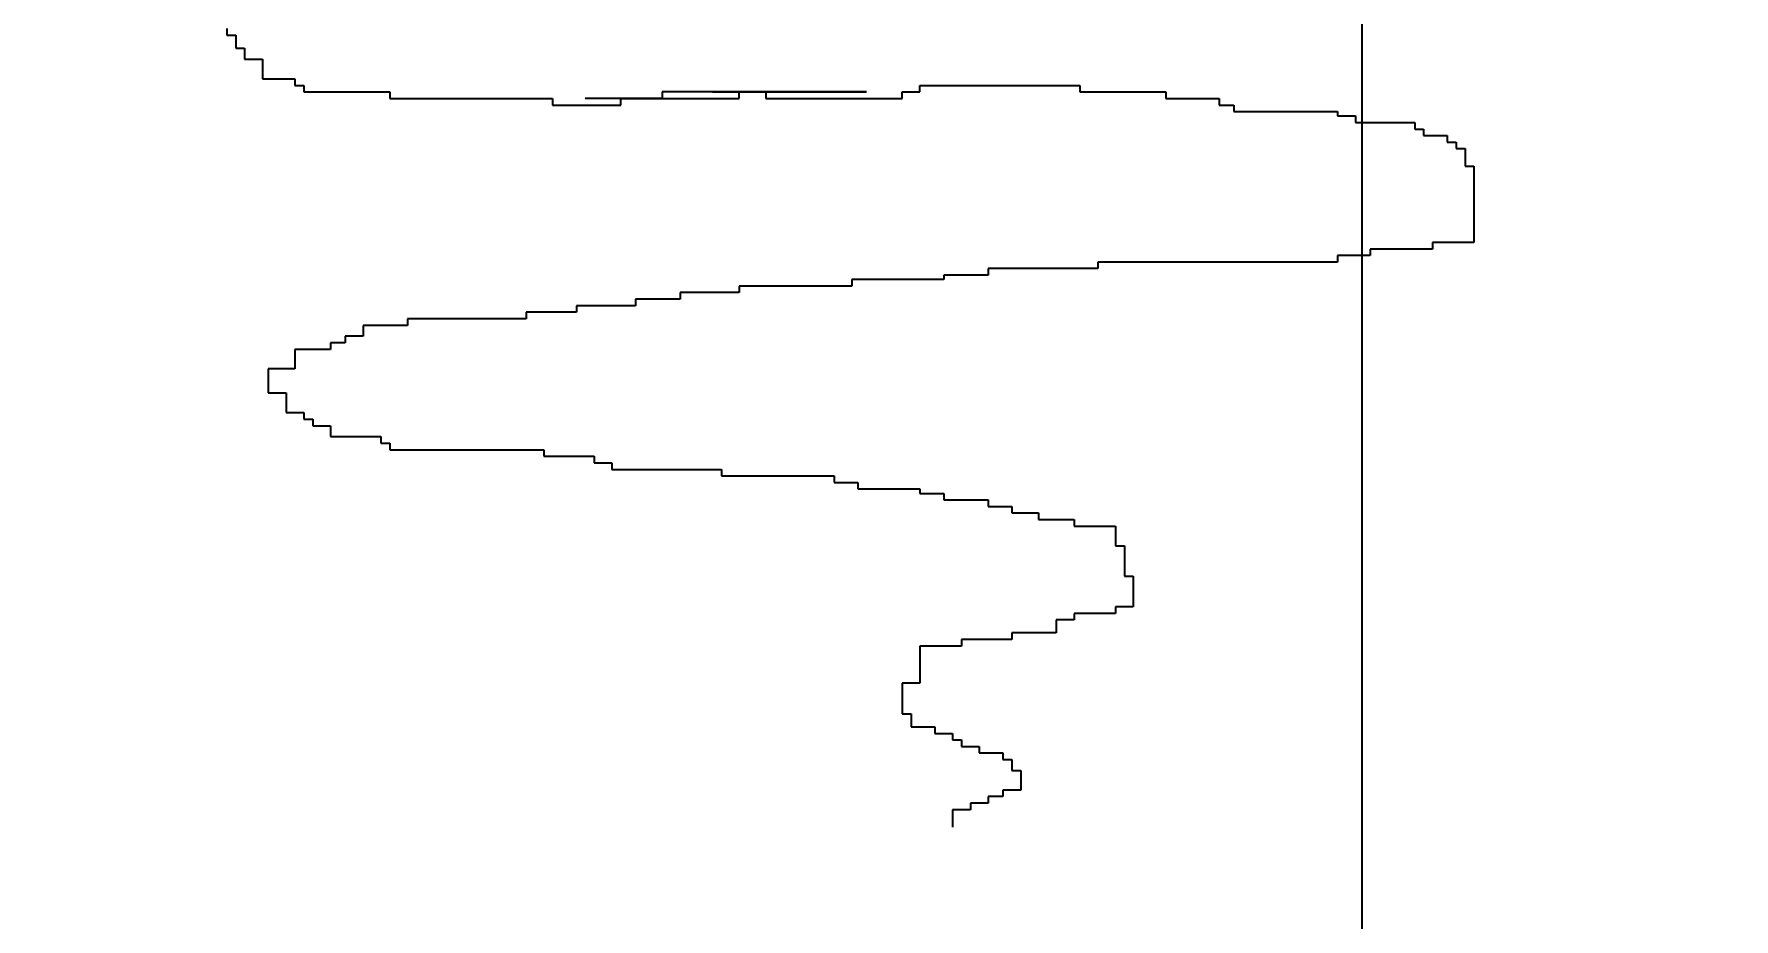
# Model space of a CAD drawing. Extents: x -1041549 to 749950, y -354245 to 17554.
# Drawn here: x -663812.6 to -663737.4, y -207756.3 to -207717.1 of the extents above; entities that cross this region are included whole.
import ezdxf

# ---------------------------------------------------------------- set-up
doc = ezdxf.new("R2010")
doc.units = 0
doc.header["$LTSCALE"] = 1000
doc.header["$MEASUREMENT"] = 0
doc.layers.add('8', color=8, linetype='Continuous')
doc.layers.add('PUB_DIM', color=3, linetype='Continuous')
doc.styles.add('_TCH_DIM_T3', font='SIMPLEX', dxfattribs={"width": 0.705882, "bigfont": 'GBCBIG'})
doc.styles.add('DIM', font='txt_____.ttf')
doc.dimstyles.new('_TCH_ARCH&&25', dxfattribs={"dimtxt": 74.375, "dimasz": 25, "dimexe": 62.5, "dimexo": 75, "dimgap": 31.5625, "dimtad": 1, "dimdec": 0, "dimzin": 0, "dimdsep": 46, "dimtxsty": '_TCH_DIM_T3', "dimblk": 'ARCHTICK', "dimcen": 0.09, "dimclrt": 7, "dimazin": 2, "dimtfac": 1, "dimtdec": 0, "dimtix": 1, "dimtmove": 2, "dimatfit": 3, "dimfxl": 50, "dimtolj": 1, "dimtzin": 0, "dimarcsym": 0})

# ---------------------------------------------------------------- blocks, each defined once
blk = doc.blocks.new('BL_6213')
for p, q in [((1005.0124, -208.2026), (1005.0124, -210.6754)), ((1005.0124, -210.6754), (1007.4869, -210.6754)), ((1007.4869, -210.6754), (1007.4869, -215.621)), ((1007.4869, -215.621), (1009.9613, -215.621)), ((1007.4869, -215.621), (1007.4869, -215.621)), ((1009.9613, -215.621), (1009.9613, -219.7424)), ((1009.9613, -215.621), (1009.9613, -215.621)), ((1009.9613, -219.7424), (1014.9102, -219.7424)), ((1009.9613, -219.7424), (1009.9613, -219.7424)), ((1014.9102, -219.7424), (1014.9102, -227.1608)), ((1014.9102, -227.1608), (1019.0343, -227.1608)), ((1019.0343, -227.1608), (1023.9833, -227.1608)), ((1019.0343, -227.1608), (1019.0343, -227.1608)), ((1023.9833, -227.1608), (1023.9833, -229.6336)), ((1023.9833, -229.6336), (1026.4577, -229.6336)), ((1026.4577, -229.6336), (1026.4577, -232.1064)), ((1198.0206, -229.6336), (1199.6702, -229.6336)), ((1198.0206, -232.1064), (1198.0206, -229.6336)), ((1199.6702, -229.6336), (1204.6191, -229.6336)), ((1199.6702, -229.6336), (1199.6702, -229.6336)), ((1204.6191, -229.6336), (1207.0936, -229.6336)), ((1204.6191, -229.6336), (1204.6191, -229.6336)), ((1207.0936, -229.6336), (1209.5681, -229.6336)), ((1207.0936, -229.6336), (1207.0936, -229.6336)), ((1209.5681, -229.6336), (1216.9915, -229.6336)), ((1209.5681, -229.6336), (1209.5681, -229.6336)), ((1216.9915, -229.6336), (1221.1156, -229.6336)), ((1216.9915, -229.6336), (1216.9915, -229.6336)), ((1221.1156, -229.6336), (1223.59, -229.6336)), ((1221.1156, -229.6336), (1221.1156, -229.6336)), ((1223.59, -229.6336), (1226.0645, -229.6336)), ((1223.59, -229.6336), (1223.59, -229.6336)), ((1226.0645, -229.6336), (1233.4879, -229.6336)), ((1226.0645, -229.6336), (1226.0645, -229.6336)), ((1233.4879, -229.6336), (1235.9624, -229.6336)), ((1233.4879, -229.6336), (1233.4879, -229.6336)), ((1235.9624, -229.6336), (1242.5609, -229.6336)), ((1235.9624, -229.6336), (1235.9624, -229.6336)), ((1242.5609, -229.6336), (1242.5609, -232.1064)), ((1026.4577, -232.1064), (1036.3556, -232.1064)), ((1036.3556, -232.1064), (1042.9542, -232.1064)), ((1036.3556, -232.1064), (1036.3556, -232.1064)), ((1042.9542, -232.1064), (1050.3776, -232.1064)), ((1042.9542, -232.1064), (1042.9542, -232.1064)), ((1050.3776, -232.1064), (1050.3776, -234.5792)), ((1050.3776, -234.5792), (1059.4506, -234.5792)), ((1059.4506, -234.5792), (1064.3995, -234.5792)), ((1059.4506, -234.5792), (1059.4506, -234.5792)), ((1064.3995, -234.5792), (1066.874, -234.5792)), ((1064.3995, -234.5792), (1064.3995, -234.5792)), ((1066.874, -234.5792), (1071.8229, -234.5792)), ((1066.874, -234.5792), (1066.874, -234.5792)), ((1071.8229, -234.5792), (1076.7718, -234.5792)), ((1071.8229, -234.5792), (1071.8229, -234.5792)), ((1076.7718, -234.5792), (1080.8959, -234.5792)), ((1076.7718, -234.5792), (1076.7718, -234.5792)), ((1080.8959, -234.5792), (1088.3193, -234.5792)), ((1080.8959, -234.5792), (1080.8959, -234.5792)), ((1088.3193, -234.5792), (1093.2683, -234.5792)), ((1088.3193, -234.5792), (1088.3193, -234.5792)), ((1093.2683, -234.5792), (1095.7427, -234.5792)), ((1093.2683, -234.5792), (1093.2683, -234.5792)), ((1095.7427, -234.5792), (1095.7427, -237.052)), ((1104.8158, -234.5792), (1104.8158, -234.5792)), ((1121.3122, -234.5792), (1104.8158, -234.5792)), ((1114.7136, -234.5792), (1117.1881, -234.5792)), ((1114.7136, -237.052), (1114.7136, -234.5792)), ((1117.1881, -234.5792), (1121.3122, -234.5792)), ((1117.1881, -234.5792), (1117.1881, -234.5792)), ((1121.3122, -234.5792), (1121.3122, -234.5792)), ((1126.2611, -234.5792), (1121.3122, -234.5792)), ((1121.3122, -234.5792), (1123.7867, -234.5792)), ((1121.3122, -234.5792), (1121.3122, -234.5792)), ((1123.7867, -234.5792), (1126.2611, -234.5792)), ((1123.7867, -234.5792), (1123.7867, -234.5792)), ((1126.2611, -232.1064), (1126.2611, -234.5792)), ((1138.6334, -232.1064), (1126.2611, -232.1064)), ((1126.2611, -234.5792), (1128.7356, -234.5792)), ((1126.2611, -234.5792), (1126.2611, -234.5792)), ((1128.7356, -234.5792), (1131.2101, -234.5792)), ((1128.7356, -234.5792), (1128.7356, -234.5792)), ((1131.2101, -234.5792), (1138.6334, -234.5792)), ((1131.2101, -234.5792), (1131.2101, -234.5792)), ((1138.6334, -232.1064), (1138.6334, -232.1064)), ((1147.7065, -232.1064), (1138.6334, -232.1064)), ((1138.6334, -234.5792), (1147.7065, -234.5792)), ((1138.6334, -234.5792), (1138.6334, -234.5792)), ((1140.2831, -232.1064), (1145.232, -232.1064)), ((1140.2831, -232.1064), (1140.2831, -232.1064)), ((1145.232, -232.1064), (1147.7065, -232.1064)), ((1145.232, -232.1064), (1145.232, -232.1064)), ((1147.7065, -232.1064), (1152.6554, -232.1064)), ((1147.7065, -232.1064), (1147.7065, -232.1064)), ((1147.7065, -232.1064), (1147.7065, -232.1064)), ((1157.6043, -232.1064), (1147.7065, -232.1064)), ((1147.7065, -232.1064), (1152.6554, -232.1064)), ((1147.7065, -234.5792), (1147.7065, -232.1064)), ((1150.1809, -232.1064), (1152.6554, -232.1064)), ((1150.1809, -232.1064), (1150.1809, -232.1064)), ((1152.6554, -232.1064), (1150.1809, -232.1064)), ((1152.6554, -232.1064), (1155.1299, -232.1064)), ((1152.6554, -232.1064), (1152.6554, -232.1064)), ((1152.6554, -232.1064), (1155.1299, -232.1064)), ((1152.6554, -232.1064), (1152.6554, -232.1064)), ((1152.6554, -232.1064), (1152.6554, -232.1064)), ((1157.6043, -232.1064), (1152.6554, -232.1064)), ((1152.6554, -232.1064), (1155.1299, -232.1064)), ((1152.6554, -232.1064), (1152.6554, -232.1064)), ((1155.1299, -232.1064), (1155.1299, -234.5792)), ((1155.1299, -232.1064), (1157.6043, -232.1064)), ((1155.1299, -232.1064), (1155.1299, -232.1064)), ((1155.1299, -232.1064), (1159.254, -232.1064)), ((1155.1299, -232.1064), (1155.1299, -232.1064)), ((1155.1299, -234.5792), (1159.254, -234.5792)), ((1157.6043, -232.1064), (1157.6043, -232.1064)), ((1157.6043, -232.1064), (1157.6043, -232.1064)), ((1161.7284, -232.1064), (1157.6043, -232.1064)), ((1159.254, -232.1064), (1164.2029, -232.1064)), ((1159.254, -232.1064), (1159.254, -232.1064)), ((1159.254, -234.5792), (1164.2029, -234.5792)), ((1159.254, -234.5792), (1159.254, -234.5792)), ((1161.7284, -232.1064), (1161.7284, -232.1064)), ((1166.6774, -232.1064), (1161.7284, -232.1064)), ((1164.2029, -232.1064), (1169.1518, -232.1064)), ((1164.2029, -232.1064), (1164.2029, -232.1064)), ((1164.2029, -234.5792), (1171.6263, -234.5792)), ((1164.2029, -234.5792), (1164.2029, -234.5792)), ((1166.6774, -232.1064), (1166.6774, -232.1064)), ((1171.6263, -232.1064), (1166.6774, -232.1064)), ((1169.1518, -232.1064), (1171.6263, -232.1064)), ((1169.1518, -232.1064), (1169.1518, -232.1064)), ((1171.6263, -232.1064), (1171.6263, -232.1064)), ((1174.1008, -232.1064), (1171.6263, -232.1064)), ((1171.6263, -232.1064), (1176.5752, -232.1064)), ((1171.6263, -232.1064), (1171.6263, -232.1064)), ((1171.6263, -234.5792), (1174.1008, -234.5792)), ((1171.6263, -234.5792), (1171.6263, -234.5792)), ((1174.1008, -232.1064), (1174.1008, -232.1064)), ((1179.0497, -232.1064), (1174.1008, -232.1064)), ((1174.1008, -234.5792), (1179.0497, -234.5792)), ((1174.1008, -234.5792), (1174.1008, -234.5792)), ((1176.5752, -232.1064), (1179.0497, -232.1064)), ((1176.5752, -232.1064), (1176.5752, -232.1064)), ((1179.0497, -232.1064), (1179.0497, -232.1064)), ((1183.1738, -232.1064), (1179.0497, -232.1064)), ((1179.0497, -232.1064), (1183.1738, -232.1064)), ((1179.0497, -232.1064), (1179.0497, -232.1064)), ((1179.0497, -234.5792), (1180.6993, -234.5792)), ((1179.0497, -234.5792), (1179.0497, -234.5792)), ((1180.6993, -234.5792), (1185.6483, -234.5792)), ((1180.6993, -234.5792), (1180.6993, -234.5792)), ((1183.1738, -232.1064), (1183.1738, -232.1064)), ((1185.6483, -234.5792), (1188.1227, -234.5792)), ((1185.6483, -234.5792), (1185.6483, -234.5792)), ((1188.1227, -234.5792), (1190.5972, -234.5792)), ((1188.1227, -234.5792), (1188.1227, -234.5792)), ((1190.5972, -234.5792), (1193.0717, -234.5792)), ((1190.5972, -234.5792), (1190.5972, -234.5792)), ((1193.0717, -232.1064), (1198.0206, -232.1064)), ((1193.0717, -234.5792), (1193.0717, -232.1064)), ((1242.5609, -232.1064), (1245.0354, -232.1064)), ((1245.0354, -232.1064), (1249.9843, -232.1064)), ((1245.0354, -232.1064), (1245.0354, -232.1064)), ((1249.9843, -232.1064), (1252.4588, -232.1064)), ((1249.9843, -232.1064), (1249.9843, -232.1064)), ((1252.4588, -232.1064), (1254.9333, -232.1064)), ((1252.4588, -232.1064), (1252.4588, -232.1064)), ((1254.9333, -232.1064), (1259.8822, -232.1064)), ((1254.9333, -232.1064), (1254.9333, -232.1064)), ((1259.8822, -232.1064), (1264.0063, -232.1064)), ((1259.8822, -232.1064), (1259.8822, -232.1064)), ((1264.0063, -232.1064), (1266.4807, -232.1064)), ((1264.0063, -232.1064), (1264.0063, -232.1064)), ((1266.4807, -232.1064), (1266.4807, -234.5792)), ((1266.4807, -234.5792), (1271.4297, -234.5792)), ((1271.4297, -234.5792), (1273.9041, -234.5792)), ((1271.4297, -234.5792), (1271.4297, -234.5792)), ((1273.9041, -234.5792), (1276.3786, -234.5792)), ((1273.9041, -234.5792), (1273.9041, -234.5792)), ((1276.3786, -234.5792), (1281.3275, -234.5792)), ((1276.3786, -234.5792), (1276.3786, -234.5792)), ((1281.3275, -234.5792), (1281.3275, -237.052)), ((1095.7427, -237.052), (1102.3413, -237.052)), ((1102.3413, -237.052), (1107.2902, -237.052)), ((1102.3413, -237.052), (1102.3413, -237.052)), ((1107.2902, -237.052), (1114.7136, -237.052)), ((1107.2902, -237.052), (1107.2902, -237.052)), ((1281.3275, -237.052), (1282.9772, -237.052)), ((1282.9772, -237.052), (1285.4516, -237.052)), ((1282.9772, -237.052), (1282.9772, -237.052)), ((1285.4516, -237.052), (1285.4516, -239.5248)), ((1285.4516, -239.5248), (1290.4006, -239.5248)), ((1290.4006, -239.5248), (1297.824, -239.5248)), ((1290.4006, -239.5248), (1290.4006, -239.5248)), ((1297.824, -239.5248), (1301.9481, -239.5248)), ((1297.824, -239.5248), (1297.824, -239.5248)), ((1301.9481, -239.5248), (1304.4225, -239.5248)), ((1301.9481, -239.5248), (1301.9481, -239.5248)), ((1304.4225, -239.5248), (1309.3715, -239.5248)), ((1304.4225, -239.5248), (1304.4225, -239.5248)), ((1309.3715, -239.5248), (1311.8459, -239.5248)), ((1309.3715, -239.5248), (1309.3715, -239.5248)), ((1311.8459, -239.5248), (1314.3204, -239.5248)), ((1311.8459, -239.5248), (1311.8459, -239.5248)), ((1314.3204, -239.5248), (1314.3204, -241.1733)), ((1314.3204, -241.1733), (1316.7949, -241.1733)), ((1316.7949, -241.1733), (1319.2693, -241.1733)), ((1316.7949, -241.1733), (1316.7949, -241.1733)), ((1319.2693, -241.1733), (1319.2693, -243.6461)), ((1319.2693, -243.6461), (1325.8679, -243.6461)), ((1325.8679, -243.6461), (1333.2913, -243.6461)), ((1325.8679, -243.6461), (1325.8679, -243.6461)), ((1333.2913, -243.6461), (1335.7657, -243.6461)), ((1333.2913, -243.6461), (1333.2913, -243.6461)), ((1335.7657, -243.6461), (1335.7657, -246.1189)), ((1335.7657, -246.1189), (1338.2402, -246.1189)), ((1338.2402, -246.1189), (1338.2402, -248.5917)), ((1338.2402, -248.5917), (1340.7147, -248.5917)), ((1340.7147, -248.5917), (1342.3643, -248.5917)), ((1340.7147, -248.5917), (1340.7147, -248.5917)), ((1342.3643, -248.5917), (1344.8388, -248.5917)), ((1342.3643, -248.5917), (1342.3643, -248.5917)), ((1344.8388, -248.5917), (1344.8388, -251.0645)), ((1344.8388, -248.5917), (1344.8388, -248.5917)), ((1344.8388, -251.0645), (1347.3132, -251.0645)), ((1344.8388, -251.0645), (1344.8388, -251.0645)), ((1347.3132, -251.0645), (1347.3132, -253.5373)), ((1347.3132, -253.5373), (1349.7877, -253.5373)), ((1349.7877, -253.5373), (1349.7877, -260.1315)), ((1349.7877, -260.1315), (1352.2622, -260.1315)), ((1349.7877, -260.1315), (1349.7877, -260.1315)), ((1352.2622, -260.1315), (1352.2622, -267.5499)), ((1352.2622, -267.5499), (1352.2622, -270.0227)), ((1352.2622, -267.5499), (1352.2622, -267.5499)), ((1352.2622, -270.0227), (1352.2622, -272.4955)), ((1352.2622, -270.0227), (1352.2622, -270.0227)), ((1352.2622, -272.4955), (1352.2622, -277.4411)), ((1352.2622, -272.4955), (1352.2622, -272.4955)), ((1352.2622, -277.4411), (1352.2622, -279.9139)), ((1352.2622, -277.4411), (1352.2622, -277.4411)), ((1352.2622, -279.9139), (1352.2622, -281.5624)), ((1352.2622, -279.9139), (1352.2622, -279.9139)), ((1352.2622, -281.5624), (1352.2622, -284.0352)), ((1352.2622, -281.5624), (1352.2622, -281.5624)), ((1352.2622, -284.0352), (1352.2622, -288.9808)), ((1352.2622, -284.0352), (1352.2622, -284.0352)), ((1323.3934, -291.4536), (1323.3934, -293.9264)), ((1328.3423, -291.4536), (1323.3934, -291.4536)), ((1328.3423, -291.4536), (1328.3423, -291.4536)), ((1340.7147, -291.4536), (1328.3423, -291.4536)), ((1340.7147, -288.9808), (1340.7147, -291.4536)), ((1352.2622, -288.9808), (1340.7147, -288.9808)), ((1352.2622, -288.9808), (1352.2622, -288.9808)), ((1247.5099, -296.3992), (1247.5099, -298.872)), ((1249.9843, -296.3992), (1247.5099, -296.3992)), ((1249.9843, -296.3992), (1249.9843, -296.3992)), ((1268.9552, -296.3992), (1249.9843, -296.3992)), ((1268.9552, -296.3992), (1268.9552, -296.3992)), ((1276.3786, -296.3992), (1268.9552, -296.3992)), ((1276.3786, -296.3992), (1276.3786, -296.3992)), ((1285.4516, -296.3992), (1276.3786, -296.3992)), ((1285.4516, -296.3992), (1285.4516, -296.3992)), ((1292.875, -296.3992), (1285.4516, -296.3992)), ((1292.875, -296.3992), (1292.875, -296.3992)), ((1306.897, -296.3992), (1292.875, -296.3992)), ((1306.897, -296.3992), (1306.897, -296.3992)), ((1314.3204, -296.3992), (1306.897, -296.3992)), ((1314.3204, -293.9264), (1314.3204, -296.3992)), ((1323.3934, -293.9264), (1314.3204, -293.9264)), ((1204.6191, -301.3448), (1204.6191, -302.9934)), ((1216.9915, -301.3448), (1204.6191, -301.3448)), ((1216.9915, -298.872), (1216.9915, -301.3448)), ((1228.539, -298.872), (1216.9915, -298.872)), ((1228.539, -298.872), (1228.539, -298.872)), ((1247.5099, -298.872), (1228.539, -298.872)), ((1147.7065, -305.4662), (1147.7065, -307.939)), ((1161.7284, -305.4662), (1147.7065, -305.4662)), ((1161.7284, -305.4662), (1161.7284, -305.4662)), ((1179.0497, -305.4662), (1161.7284, -305.4662)), ((1179.0497, -302.9934), (1179.0497, -305.4662)), ((1195.5461, -302.9934), (1179.0497, -302.9934)), ((1195.5461, -302.9934), (1195.5461, -302.9934)), ((1204.6191, -302.9934), (1195.5461, -302.9934)), ((1118.8377, -310.4118), (1118.8377, -312.8846)), ((1131.2101, -310.4118), (1118.8377, -310.4118)), ((1131.2101, -307.939), (1131.2101, -310.4118)), ((1147.7065, -307.939), (1131.2101, -307.939)), ((1088.3193, -315.3574), (1088.3193, -317.8302)), ((1093.2683, -315.3574), (1088.3193, -315.3574)), ((1093.2683, -315.3574), (1093.2683, -315.3574)), ((1102.3413, -315.3574), (1093.2683, -315.3574)), ((1102.3413, -312.8846), (1102.3413, -315.3574)), ((1104.8158, -312.8846), (1102.3413, -312.8846)), ((1104.8158, -312.8846), (1104.8158, -312.8846)), ((1118.8377, -312.8846), (1104.8158, -312.8846)), ((1042.9542, -320.303), (1042.9542, -324.4243)), ((1055.3265, -320.303), (1042.9542, -320.303)), ((1055.3265, -317.8302), (1055.3265, -320.303)), ((1064.3995, -317.8302), (1055.3265, -317.8302)), ((1064.3995, -317.8302), (1064.3995, -317.8302)), ((1080.8959, -317.8302), (1064.3995, -317.8302)), ((1080.8959, -317.8302), (1080.8959, -317.8302)), ((1088.3193, -317.8302), (1080.8959, -317.8302)), ((1038.0052, -324.4243), (1038.0052, -326.8971)), ((1042.9542, -324.4243), (1038.0052, -324.4243)), ((1023.9833, -329.3699), (1023.9833, -336.7883)), ((1033.8811, -329.3699), (1023.9833, -329.3699)), ((1033.8811, -326.8971), (1033.8811, -329.3699)), ((1038.0052, -326.8971), (1033.8811, -326.8971)), ((1016.5599, -336.7883), (1016.5599, -343.3825)), ((1023.9833, -336.7883), (1016.5599, -336.7883)), ((1023.9833, -336.7883), (1023.9833, -336.7883)), ((1016.5599, -343.3825), (1016.5599, -345.8553)), ((1016.5599, -343.3825), (1016.5599, -343.3825)), ((1016.5599, -345.8553), (1021.5088, -345.8553)), ((1016.5599, -345.8553), (1016.5599, -345.8553)), ((1021.5088, -345.8553), (1021.5088, -353.2737)), ((1021.5088, -353.2737), (1026.4577, -353.2737)), ((1026.4577, -353.2737), (1026.4577, -355.7465)), ((1026.4577, -355.7465), (1028.9322, -355.7465)), ((1028.9322, -355.7465), (1028.9322, -358.2193)), ((1028.9322, -358.2193), (1033.8811, -358.2193)), ((1033.8811, -358.2193), (1033.8811, -362.3406)), ((1033.8811, -362.3406), (1040.4797, -362.3406)), ((1040.4797, -362.3406), (1047.9031, -362.3406)), ((1040.4797, -362.3406), (1040.4797, -362.3406)), ((1047.9031, -362.3406), (1047.9031, -364.8134)), ((1047.9031, -364.8134), (1050.3776, -364.8134)), ((1050.3776, -364.8134), (1050.3776, -367.2862)), ((1050.3776, -367.2862), (1061.9251, -367.2862)), ((1061.9251, -367.2862), (1069.3485, -367.2862)), ((1061.9251, -367.2862), (1061.9251, -367.2862)), ((1069.3485, -367.2862), (1078.4215, -367.2862)), ((1069.3485, -367.2862), (1069.3485, -367.2862)), ((1078.4215, -367.2862), (1085.8449, -367.2862)), ((1078.4215, -367.2862), (1078.4215, -367.2862)), ((1085.8449, -367.2862), (1093.2683, -367.2862)), ((1085.8449, -367.2862), (1085.8449, -367.2862)), ((1093.2683, -367.2862), (1093.2683, -369.759)), ((1093.2683, -369.759), (1099.8668, -369.759)), ((1099.8668, -369.759), (1107.2902, -369.759)), ((1099.8668, -369.759), (1099.8668, -369.759)), ((1107.2902, -369.759), (1107.2902, -372.2318)), ((1107.2902, -372.2318), (1112.2392, -372.2318)), ((1112.2392, -372.2318), (1112.2392, -374.7046)), ((1112.2392, -374.7046), (1121.3122, -374.7046)), ((1121.3122, -374.7046), (1126.2611, -374.7046)), ((1121.3122, -374.7046), (1121.3122, -374.7046)), ((1126.2611, -374.7046), (1138.6334, -374.7046)), ((1126.2611, -374.7046), (1126.2611, -374.7046)), ((1138.6334, -374.7046), (1142.7575, -374.7046)), ((1138.6334, -374.7046), (1138.6334, -374.7046)), ((1142.7575, -374.7046), (1142.7575, -377.1774)), ((1142.7575, -377.1774), (1152.6554, -377.1774)), ((1152.6554, -377.1774), (1161.7284, -377.1774)), ((1152.6554, -377.1774), (1152.6554, -377.1774)), ((1161.7284, -377.1774), (1174.1008, -377.1774)), ((1161.7284, -377.1774), (1161.7284, -377.1774)), ((1174.1008, -377.1774), (1174.1008, -379.6503)), ((1174.1008, -379.6503), (1180.6993, -379.6503)), ((1180.6993, -379.6503), (1180.6993, -382.1231)), ((1180.6993, -382.1231), (1188.1227, -382.1231)), ((1188.1227, -382.1231), (1198.0206, -382.1231)), ((1188.1227, -382.1231), (1188.1227, -382.1231)), ((1198.0206, -382.1231), (1198.0206, -383.7716)), ((1198.0206, -383.7716), (1204.6191, -383.7716)), ((1204.6191, -383.7716), (1204.6191, -386.2444)), ((1204.6191, -386.2444), (1209.5681, -386.2444)), ((1209.5681, -386.2444), (1216.9915, -386.2444)), ((1209.5681, -386.2444), (1209.5681, -386.2444)), ((1216.9915, -386.2444), (1216.9915, -388.7172)), ((1216.9915, -388.7172), (1223.59, -388.7172)), ((1223.59, -388.7172), (1223.59, -391.19)), ((1223.59, -391.19), (1226.0645, -391.19)), ((1226.0645, -391.19), (1231.0134, -391.19)), ((1226.0645, -391.19), (1226.0645, -391.19)), ((1231.0134, -391.19), (1231.0134, -393.6628)), ((1231.0134, -393.6628), (1235.9624, -393.6628)), ((1235.9624, -393.6628), (1240.9113, -393.6628)), ((1235.9624, -393.6628), (1235.9624, -393.6628)), ((1240.9113, -393.6628), (1240.9113, -396.1356)), ((1240.9113, -396.1356), (1245.0354, -396.1356)), ((1245.0354, -396.1356), (1252.4588, -396.1356)), ((1245.0354, -396.1356), (1245.0354, -396.1356)), ((1252.4588, -396.1356), (1252.4588, -403.554)), ((1252.4588, -403.554), (1254.9333, -403.554)), ((1252.4588, -403.554), (1252.4588, -403.554)), ((1254.9333, -403.554), (1254.9333, -407.6753)), ((1254.9333, -403.554), (1254.9333, -403.554)), ((1254.9333, -407.6753), (1254.9333, -412.6209)), ((1254.9333, -407.6753), (1254.9333, -407.6753)), ((1254.9333, -412.6209), (1254.9333, -415.0938)), ((1254.9333, -412.6209), (1254.9333, -412.6209)), ((1254.9333, -415.0938), (1257.4077, -415.0938)), ((1254.9333, -415.0938), (1254.9333, -415.0938)), ((1257.4077, -415.0938), (1257.4077, -422.5122)), ((1257.4077, -422.5122), (1257.4077, -424.1607)), ((1257.4077, -422.5122), (1257.4077, -422.5122)), ((1257.4077, -424.1607), (1257.4077, -426.6335)), ((1257.4077, -424.1607), (1257.4077, -424.1607)), ((1240.9113, -429.1063), (1240.9113, -431.5791)), ((1252.4588, -429.1063), (1240.9113, -429.1063)), ((1252.4588, -426.6335), (1252.4588, -429.1063)), ((1257.4077, -426.6335), (1252.4588, -426.6335)), ((1257.4077, -426.6335), (1257.4077, -426.6335)), ((1235.9624, -431.5791), (1235.9624, -436.5247)), ((1240.9113, -431.5791), (1235.9624, -431.5791)), ((1209.5681, -438.9975), (1209.5681, -441.4703)), ((1209.5681, -438.9975), (1209.5681, -438.9975)), ((1223.59, -438.9975), (1209.5681, -438.9975)), ((1223.59, -436.5247), (1223.59, -438.9975)), ((1226.0645, -436.5247), (1223.59, -436.5247)), ((1226.0645, -436.5247), (1226.0645, -436.5247)), ((1235.9624, -436.5247), (1226.0645, -436.5247)), ((1235.9624, -436.5247), (1235.9624, -436.5247)), ((1198.0206, -441.4703), (1198.0206, -448.0644)), ((1204.6191, -441.4703), (1198.0206, -441.4703)), ((1204.6191, -441.4703), (1204.6191, -441.4703)), ((1209.5681, -441.4703), (1204.6191, -441.4703)), ((1209.5681, -441.4703), (1209.5681, -441.4703)), ((1198.0206, -448.0644), (1198.0206, -450.5372)), ((1198.0206, -448.0644), (1198.0206, -448.0644)), ((1198.0206, -450.5372), (1198.0206, -455.4829)), ((1198.0206, -450.5372), (1198.0206, -450.5372)), ((1193.0717, -455.4829), (1193.0717, -465.3741)), ((1198.0206, -455.4829), (1193.0717, -455.4829)), ((1198.0206, -455.4829), (1198.0206, -455.4829)), ((1193.0717, -465.3741), (1193.0717, -467.0226)), ((1193.0717, -465.3741), (1193.0717, -465.3741)), ((1193.0717, -467.0226), (1195.5461, -467.0226)), ((1193.0717, -467.0226), (1193.0717, -467.0226)), ((1195.5461, -467.0226), (1195.5461, -471.9682)), ((1195.5461, -471.9682), (1202.1447, -471.9682)), ((1195.5461, -471.9682), (1195.5461, -471.9682)), ((1202.1447, -471.9682), (1202.1447, -474.441)), ((1202.1447, -474.441), (1207.0936, -474.441)), ((1207.0936, -474.441), (1207.0936, -476.9138)), ((1207.0936, -476.9138), (1209.5681, -476.9138)), ((1209.5681, -476.9138), (1209.5681, -479.3866)), ((1209.5681, -479.3866), (1214.517, -479.3866)), ((1214.517, -479.3866), (1214.517, -481.8594)), ((1214.517, -481.8594), (1216.9915, -481.8594)), ((1216.9915, -481.8594), (1221.1156, -481.8594)), ((1216.9915, -481.8594), (1216.9915, -481.8594)), ((1221.1156, -481.8594), (1221.1156, -484.3322)), ((1221.1156, -484.3322), (1223.59, -484.3322)), ((1223.59, -484.3322), (1223.59, -488.4535)), ((1223.59, -484.3322), (1223.59, -484.3322)), ((1223.59, -488.4535), (1226.0645, -488.4535)), ((1223.59, -488.4535), (1223.59, -488.4535)), ((1226.0645, -488.4535), (1226.0645, -490.9264)), ((1226.0645, -488.4535), (1226.0645, -488.4535)), ((1226.0645, -490.9264), (1226.0645, -493.3992)), ((1226.0645, -490.9264), (1226.0645, -490.9264)), ((1221.1156, -495.872), (1221.1156, -498.3448)), ((1226.0645, -495.872), (1221.1156, -495.872)), ((1226.0645, -493.3992), (1226.0645, -495.872)), ((1226.0645, -493.3992), (1226.0645, -493.3992)), ((1226.0645, -495.872), (1226.0645, -495.872)), ((1212.0425, -500.8176), (1212.0425, -503.2904)), ((1212.0425, -500.8176), (1212.0425, -500.8176)), ((1216.9915, -500.8176), (1212.0425, -500.8176)), ((1216.9915, -498.3448), (1216.9915, -500.8176)), ((1221.1156, -498.3448), (1216.9915, -498.3448)), ((1207.0936, -503.2904), (1207.0936, -507.4117)), ((1212.0425, -503.2904), (1207.0936, -503.2904)), ((1212.0425, -503.2904), (1212.0425, -503.2904)), ((1207.0936, -507.4117), (1207.0936, -509.8845)), ((1207.0936, -507.4117), (1207.0936, -507.4117)), ((1207.0936, -509.8845), (1207.0936, -509.8845))]:
    blk.add_line(p, q)
at = {"style": 'DIM', "flags": 1}
for tag in ['YVALUE', 'XVALUE']:
    blk.add_attdef(tag, (-1017000.6567, -1028626.5217), '', height=0.02, dxfattribs=at)
blk = doc.blocks.new('_ArchTick')
at = {"color": 0, "linetype": 'ByBlock', "const_width": 0.4}
blk.add_lwpolyline([(-0.5, -0.5), (0.5, 0.5)], dxfattribs=at)
blk = doc.blocks.new('*D137')
at = {"layer": 'Defpoints', "color": 0, "transparency": 16777216}
for p in [(-663753.834, -207692.083), (-663621.252, -207692.083), (-663621.252, -207942.455)]:
    blk.add_point(p, dxfattribs=at)
at = {"layer": 'PUB_DIM', "color": 0, "lineweight": -2, "transparency": 16777216}
for p, q in [((-663696.252, -207692.083), (-663816.334, -207692.083)), ((-663753.834, -207942.455), (-663753.834, -207692.083)), ((-663696.252, -207942.455), (-663816.334, -207942.455))]:
    blk.add_line(p, q, dxfattribs=at)
at = {"layer": 'PUB_DIM', "color": 0, "lineweight": -2, "transparency": 16777216, "xscale": 25, "yscale": 25, "zscale": 25}
for p, rotation in [((-663753.834, -207692.083), 90), ((-663753.834, -207942.455), 270)]:
    blk.add_blockref('_ArchTick', p, dxfattribs=dict(at, rotation=rotation))
at = {"layer": 'PUB_DIM', "color": 7, "transparency": 16777216, "insert": (-663822.584, -207817.269), "char_height": 74.375, "attachment_point": 5, "rotation": 90, "style": '_TCH_DIM_T3'}
blk.add_mtext('\\A1;250', dxfattribs=at)

msp = doc.modelspace()

# ---------------------------------------------------------------- block references
at = {"layer": '8', "xscale": 0.1589765482349321, "yscale": 0.117140571703203, "zscale": 0.1589765482349321}
msp.add_blockref('BL_6213', (-663963.867, -207692.509), dxfattribs=at)

# ---------------------------------------------------------------- dimensions: what is measured, and where the dimension line sits
at = {"layer": 'PUB_DIM'}
dim = msp.add_aligned_dim(p1=(-663621.252, -207942.455), p2=(-663621.252, -207692.083), distance=132.583, dimstyle='_TCH_ARCH&&25', dxfattribs=at)
dim.commit()
dim.dimension.update_dxf_attribs({"geometry": '*D137', "text_midpoint": (-663822.584, -207817.269)})

doc.saveas('drawing.dxf')
